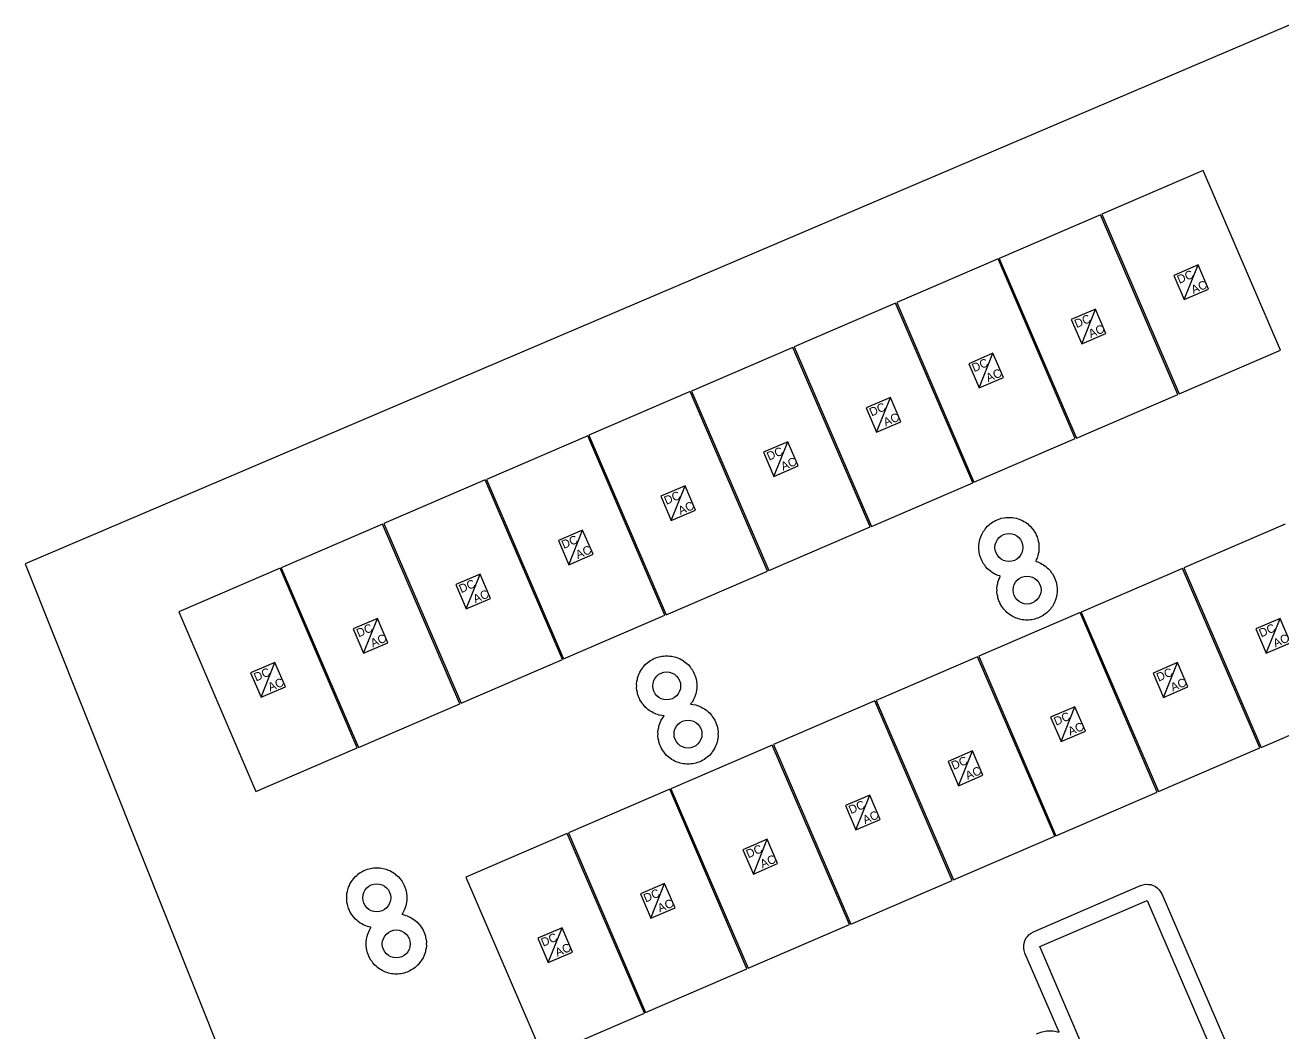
# Model space of a CAD drawing. Header units: feet. Extents: x -179 to 31, y -22 to 191.
# Drawn here: x -65.84 to -26.76, y 86.37 to 117.66 of the extents above; entities that cross this region are included whole.
import ezdxf

# ---------------------------------------------------------------- set-up
doc = ezdxf.new("R2010")
doc.units = ezdxf.units.FT
for name, color, linetype in [('Buildings', 7, 'CONTINUOUS'), ('Modules', 7, 'CONTINUOUS'), ('Obstructions', 7, 'CONTINUOUS'), ('Setbacks', 7, 'CONTINUOUS')]:
    doc.layers.add(name, color=color, linetype=linetype)

msp = doc.modelspace()

# ---------------------------------------------------------------- linework, layer by layer
at = {"layer": 'Buildings', "color": 252}
for p, q in [((-26.566, 117.663), (-65.843, 100.936)), ((-65.843, 100.936), (-46.04, 51.328))]:
    msp.add_line(p, q, dxfattribs=at)
at = {"layer": 'Modules', "color": 254}
for p, q in [((-29.237, 113.146), (-32.386, 111.79)), ((-26.836, 107.569), (-29.237, 113.146)), ((-32.426, 111.772), (-35.575, 110.417)), ((-30.026, 106.196), (-32.426, 111.772)), ((-32.386, 111.79), (-29.985, 106.214)), ((-35.613, 110.403), (-38.762, 109.047)), ((-33.212, 104.827), (-35.613, 110.403)), ((-35.575, 110.417), (-33.175, 104.84)), ((-29.396, 110.218), (-30.15, 109.894)), ((-29.826, 109.141), (-29.396, 110.218)), ((-29.072, 109.465), (-29.396, 110.218)), ((-30.15, 109.894), (-29.826, 109.141)), ((-29.826, 109.141), (-29.072, 109.465)), ((-38.8, 109.03), (-41.949, 107.674)), ((-36.399, 103.453), (-38.8, 109.03)), ((-38.762, 109.047), (-36.362, 103.471)), ((-32.586, 108.845), (-33.339, 108.521)), ((-33.015, 107.768), (-32.586, 108.845)), ((-32.262, 108.092), (-32.586, 108.845)), ((-33.339, 108.521), (-33.015, 107.768)), ((-33.015, 107.768), (-32.262, 108.092)), ((-41.986, 107.656), (-45.135, 106.301)), ((-39.586, 102.08), (-41.986, 107.656)), ((-41.949, 107.674), (-39.548, 102.098)), ((-35.773, 107.476), (-36.526, 107.151)), ((-36.202, 106.398), (-35.773, 107.476)), ((-35.448, 106.722), (-35.773, 107.476)), ((-29.985, 106.214), (-26.836, 107.569)), ((-36.526, 107.151), (-36.202, 106.398)), ((-36.202, 106.398), (-35.448, 106.722)), ((-45.135, 106.301), (-42.735, 100.724)), ((-45.176, 106.283), (-48.325, 104.927)), ((-42.775, 100.707), (-45.176, 106.283)), ((-38.959, 106.102), (-39.713, 105.778)), ((-39.388, 105.025), (-38.959, 106.102)), ((-38.635, 105.349), (-38.959, 106.102)), ((-33.175, 104.84), (-30.026, 106.196)), ((-39.713, 105.778), (-39.388, 105.025)), ((-39.388, 105.025), (-38.635, 105.349)), ((-48.363, 104.914), (-51.512, 103.558)), ((-45.962, 99.337), (-48.363, 104.914)), ((-48.325, 104.927), (-45.925, 99.351)), ((-36.362, 103.471), (-33.212, 104.827)), ((-42.146, 104.729), (-42.899, 104.405)), ((-42.899, 104.405), (-42.575, 103.652)), ((-42.575, 103.652), (-42.146, 104.729)), ((-41.822, 103.976), (-42.146, 104.729)), ((-42.575, 103.652), (-41.822, 103.976)), ((-51.549, 103.54), (-54.698, 102.185)), ((-49.149, 97.964), (-51.549, 103.54)), ((-51.512, 103.558), (-49.111, 97.982)), ((-45.336, 103.356), (-46.089, 103.032)), ((-45.765, 102.278), (-45.336, 103.356)), ((-45.011, 102.603), (-45.336, 103.356)), ((-39.548, 102.098), (-36.399, 103.453)), ((-46.089, 103.032), (-45.765, 102.278)), ((-45.765, 102.278), (-45.011, 102.603)), ((-54.736, 102.167), (-57.885, 100.811)), ((-52.335, 96.591), (-54.736, 102.167)), ((-54.698, 102.185), (-52.298, 96.608)), ((-42.735, 100.724), (-39.586, 102.08)), ((-26.692, 102.167), (-29.841, 100.811)), ((-48.522, 101.986), (-49.276, 101.662)), ((-49.276, 101.662), (-48.951, 100.909)), ((-48.951, 100.909), (-48.522, 101.986)), ((-48.198, 101.233), (-48.522, 101.986)), ((-48.951, 100.909), (-48.198, 101.233)), ((-57.923, 100.797), (-61.072, 99.442)), ((-55.522, 95.221), (-57.923, 100.797)), ((-57.885, 100.811), (-55.485, 95.235)), ((-51.709, 100.613), (-52.462, 100.289)), ((-52.138, 99.535), (-51.709, 100.613)), ((-51.385, 99.86), (-51.709, 100.613)), ((-45.925, 99.351), (-42.775, 100.707)), ((-29.879, 100.794), (-33.028, 99.438)), ((-27.478, 95.218), (-29.879, 100.794)), ((-29.841, 100.811), (-27.441, 95.235)), ((-52.462, 100.289), (-52.138, 99.535)), ((-52.138, 99.535), (-51.385, 99.86)), ((-61.072, 99.442), (-58.671, 93.866)), ((-49.111, 97.982), (-45.962, 99.337)), ((-33.065, 99.424), (-36.215, 98.069)), ((-30.665, 93.848), (-33.065, 99.424)), ((-33.028, 99.438), (-30.627, 93.862)), ((-54.896, 99.24), (-55.649, 98.916)), ((-55.649, 98.916), (-55.325, 98.162)), ((-55.325, 98.162), (-54.896, 99.24)), ((-54.571, 98.487), (-54.896, 99.24)), ((-26.852, 99.24), (-27.605, 98.916)), ((-27.605, 98.916), (-27.281, 98.162)), ((-27.281, 98.162), (-26.852, 99.24)), ((-26.527, 98.487), (-26.852, 99.24)), ((-55.325, 98.162), (-54.571, 98.487)), ((-27.281, 98.162), (-26.527, 98.487)), ((-58.082, 97.87), (-58.836, 97.546)), ((-58.511, 96.793), (-58.082, 97.87)), ((-57.758, 97.117), (-58.082, 97.87)), ((-52.298, 96.608), (-49.149, 97.964)), ((-36.252, 98.051), (-39.401, 96.695)), ((-33.852, 92.475), (-36.252, 98.051)), ((-36.215, 98.069), (-33.814, 92.492)), ((-30.038, 97.867), (-30.792, 97.542)), ((-30.468, 96.789), (-30.038, 97.867)), ((-29.714, 97.113), (-30.038, 97.867)), ((-58.836, 97.546), (-58.511, 96.793)), ((-30.792, 97.542), (-30.468, 96.789)), ((-58.511, 96.793), (-57.758, 97.117)), ((-30.468, 96.789), (-29.714, 97.113)), ((-55.485, 95.235), (-52.335, 96.591)), ((-39.442, 96.678), (-42.591, 95.322)), ((-37.041, 91.101), (-39.442, 96.678)), ((-39.401, 96.695), (-37.001, 91.119)), ((-27.441, 95.235), (-24.292, 96.591)), ((-33.225, 96.497), (-33.979, 96.173)), ((-33.979, 96.173), (-33.654, 95.419)), ((-33.654, 95.419), (-33.225, 96.497)), ((-32.901, 95.744), (-33.225, 96.497)), ((-33.654, 95.419), (-32.901, 95.744)), ((-58.671, 93.866), (-55.522, 95.221)), ((-42.628, 95.308), (-45.777, 93.953)), ((-40.228, 89.732), (-42.628, 95.308)), ((-42.591, 95.322), (-40.19, 89.746)), ((-36.412, 95.124), (-37.165, 94.8)), ((-36.841, 94.046), (-36.412, 95.124)), ((-36.088, 94.371), (-36.412, 95.124)), ((-30.627, 93.862), (-27.478, 95.218)), ((-37.165, 94.8), (-36.841, 94.046)), ((-36.841, 94.046), (-36.088, 94.371)), ((-45.815, 93.935), (-48.964, 92.579)), ((-43.415, 88.359), (-45.815, 93.935)), ((-45.777, 93.953), (-43.377, 88.376)), ((-33.814, 92.492), (-30.665, 93.848)), ((-39.601, 93.751), (-40.355, 93.426)), ((-40.355, 93.426), (-40.03, 92.673)), ((-40.03, 92.673), (-39.601, 93.751)), ((-39.277, 92.997), (-39.601, 93.751)), ((-40.03, 92.673), (-39.277, 92.997)), ((-49.002, 92.562), (-52.151, 91.206)), ((-46.601, 86.985), (-49.002, 92.562)), ((-48.964, 92.579), (-46.564, 87.003)), ((-42.788, 92.381), (-43.541, 92.057)), ((-43.217, 91.303), (-42.788, 92.381)), ((-42.464, 91.628), (-42.788, 92.381)), ((-37.001, 91.119), (-33.852, 92.475)), ((-43.541, 92.057), (-43.217, 91.303)), ((-43.217, 91.303), (-42.464, 91.628)), ((-52.151, 91.206), (-49.75, 85.63)), ((-40.19, 89.746), (-37.041, 91.101)), ((-45.975, 91.008), (-46.728, 90.684)), ((-46.728, 90.684), (-46.404, 89.93)), ((-46.404, 89.93), (-45.975, 91.008)), ((-45.65, 90.254), (-45.975, 91.008)), ((-46.404, 89.93), (-45.65, 90.254)), ((-49.161, 89.635), (-49.915, 89.31)), ((-49.591, 88.557), (-49.161, 89.635)), ((-48.837, 88.881), (-49.161, 89.635)), ((-43.377, 88.376), (-40.228, 89.732)), ((-49.915, 89.31), (-49.591, 88.557)), ((-49.591, 88.557), (-48.837, 88.881)), ((-46.564, 87.003), (-43.415, 88.359)), ((-49.75, 85.63), (-46.601, 86.985))]:
    msp.add_line(p, q, dxfattribs=at)
at = {"layer": 'Obstructions', "color": 252}
for p, q in [((-34.315, 89.048), (-30.983, 90.484)), ((-30.983, 90.484), (-28.096, 83.782)), ((-31.429, 82.346), (-34.315, 89.048))]:
    msp.add_line(p, q, dxfattribs=at)
for centre in [(-35.275, 101.444), (-34.712, 100.122), (-45.909, 97.145), (-45.247, 95.648), (-54.918, 90.564), (-54.311, 89.132)]:
    msp.add_circle(centre, 0.434, dxfattribs=at)
at = {"layer": 'Setbacks', "color": 2}
for p, q in [((-36.029, 101.992), (-36.001, 102.035)), ((-36.001, 102.035), (-36, 102.036)), ((-36, 102.036), (-35.94, 102.103)), ((-35.94, 102.103), (-35.939, 102.104)), ((-35.939, 102.104), (-35.899, 102.136)), ((-35.899, 102.136), (-35.862, 102.173)), ((-35.862, 102.174), (-35.788, 102.227)), ((-35.862, 102.173), (-35.862, 102.174)), ((-35.788, 102.227), (-35.741, 102.251)), ((-35.788, 102.227), (-35.788, 102.227)), ((-35.741, 102.251), (-35.697, 102.279)), ((-35.697, 102.28), (-35.614, 102.317)), ((-35.697, 102.279), (-35.697, 102.28)), ((-35.614, 102.317), (-35.563, 102.33)), ((-35.614, 102.317), (-35.614, 102.317)), ((-35.563, 102.33), (-35.515, 102.349)), ((-35.515, 102.349), (-35.514, 102.349)), ((-35.514, 102.349), (-35.425, 102.368)), ((-35.425, 102.368), (-35.373, 102.371)), ((-35.425, 102.368), (-35.425, 102.368)), ((-35.373, 102.371), (-35.321, 102.379)), ((-35.321, 102.379), (-35.321, 102.379)), ((-35.321, 102.379), (-35.23, 102.379)), ((-35.23, 102.379), (-35.229, 102.379)), ((-35.229, 102.379), (-35.178, 102.371)), ((-35.178, 102.371), (-35.126, 102.368)), ((-35.126, 102.368), (-35.125, 102.368)), ((-35.125, 102.368), (-35.036, 102.349)), ((-35.036, 102.349), (-35.036, 102.349)), ((-35.036, 102.349), (-34.987, 102.33)), ((-34.987, 102.33), (-34.937, 102.317)), ((-34.937, 102.317), (-34.936, 102.317)), ((-34.936, 102.317), (-34.854, 102.28)), ((-34.854, 102.28), (-34.853, 102.279)), ((-34.853, 102.279), (-34.809, 102.251)), ((-34.809, 102.251), (-34.763, 102.227)), ((-34.763, 102.227), (-34.762, 102.227)), ((-34.762, 102.227), (-34.689, 102.174)), ((-34.689, 102.174), (-34.689, 102.173)), ((-34.689, 102.173), (-34.652, 102.136)), ((-34.652, 102.136), (-34.611, 102.104)), ((-34.611, 102.104), (-34.611, 102.103)), ((-34.611, 102.103), (-34.55, 102.036)), ((-34.55, 102.036), (-34.55, 102.035)), ((-34.55, 102.035), (-34.521, 101.992)), ((-36.2, 101.587), (-36.187, 101.638)), ((-36.187, 101.638), (-36.179, 101.689)), ((-36.179, 101.689), (-36.178, 101.69)), ((-36.178, 101.69), (-36.15, 101.776)), ((-36.15, 101.776), (-36.127, 101.823)), ((-36.15, 101.776), (-36.15, 101.776)), ((-36.127, 101.823), (-36.108, 101.872)), ((-36.108, 101.872), (-36.062, 101.951)), ((-36.108, 101.872), (-36.108, 101.872)), ((-36.062, 101.951), (-36.029, 101.992)), ((-36.062, 101.951), (-36.062, 101.951)), ((-34.521, 101.992), (-34.489, 101.951)), ((-34.489, 101.951), (-34.488, 101.951)), ((-34.488, 101.951), (-34.443, 101.872)), ((-34.443, 101.872), (-34.443, 101.872)), ((-34.443, 101.872), (-34.424, 101.823)), ((-34.424, 101.823), (-34.4, 101.776)), ((-34.4, 101.776), (-34.4, 101.776)), ((-34.4, 101.776), (-34.372, 101.69)), ((-34.372, 101.69), (-34.372, 101.689)), ((-34.372, 101.689), (-34.364, 101.638)), ((-34.364, 101.638), (-34.35, 101.587)), ((-36.21, 101.497), (-36.2, 101.587)), ((-36.21, 101.496), (-36.21, 101.497)), ((-36.207, 101.444), (-36.21, 101.496)), ((-36.21, 101.392), (-36.207, 101.444)), ((-36.21, 101.391), (-36.21, 101.392)), ((-36.2, 101.301), (-36.21, 101.391)), ((-36.2, 101.587), (-36.2, 101.587)), ((-36.187, 101.25), (-36.2, 101.301)), ((-36.2, 101.301), (-36.2, 101.301)), ((-36.179, 101.199), (-36.187, 101.25)), ((-34.364, 101.25), (-34.372, 101.199)), ((-34.35, 101.301), (-34.364, 101.25)), ((-34.35, 101.587), (-34.35, 101.587)), ((-34.35, 101.587), (-34.341, 101.497)), ((-34.341, 101.391), (-34.35, 101.301)), ((-34.35, 101.301), (-34.35, 101.301)), ((-34.341, 101.496), (-34.343, 101.444)), ((-34.343, 101.444), (-34.341, 101.392)), ((-34.341, 101.497), (-34.341, 101.496)), ((-34.341, 101.392), (-34.341, 101.391)), ((-36.178, 101.198), (-36.179, 101.199)), ((-36.15, 101.112), (-36.178, 101.198)), ((-36.15, 101.111), (-36.15, 101.112)), ((-36.127, 101.065), (-36.15, 101.111)), ((-36.108, 101.016), (-36.127, 101.065)), ((-36.062, 100.937), (-36.108, 101.016)), ((-36.108, 101.016), (-36.108, 101.016)), ((-36.029, 100.896), (-36.062, 100.937)), ((-36.062, 100.937), (-36.062, 100.937)), ((-36.001, 100.852), (-36.029, 100.896)), ((-36, 100.852), (-36.001, 100.852)), ((-35.94, 100.785), (-36, 100.852)), ((-34.424, 101.065), (-34.443, 101.016)), ((-34.443, 101.016), (-34.443, 101.016)), ((-34.443, 101.016), (-34.443, 101.015)), ((-34.443, 101.015), (-34.424, 101.008)), ((-34.4, 101.111), (-34.424, 101.065)), ((-34.424, 101.008), (-34.374, 100.995)), ((-34.372, 101.198), (-34.4, 101.112)), ((-34.4, 101.112), (-34.4, 101.111)), ((-34.374, 100.995), (-34.373, 100.994)), ((-34.373, 100.994), (-34.29, 100.957)), ((-34.372, 101.199), (-34.372, 101.198)), ((-34.29, 100.957), (-34.29, 100.957)), ((-34.29, 100.957), (-34.246, 100.929)), ((-34.246, 100.929), (-34.2, 100.905)), ((-34.2, 100.905), (-34.199, 100.905)), ((-34.199, 100.905), (-34.126, 100.852)), ((-34.126, 100.852), (-34.125, 100.851)), ((-34.125, 100.851), (-34.088, 100.814)), ((-35.939, 100.784), (-35.94, 100.785)), ((-35.899, 100.751), (-35.939, 100.784)), ((-35.862, 100.714), (-35.899, 100.751)), ((-35.788, 100.661), (-35.862, 100.714)), ((-35.862, 100.714), (-35.862, 100.714)), ((-35.741, 100.637), (-35.788, 100.661)), ((-35.788, 100.661), (-35.788, 100.661)), ((-35.697, 100.608), (-35.741, 100.637)), ((-35.614, 100.571), (-35.697, 100.608)), ((-35.697, 100.608), (-35.697, 100.608)), ((-35.615, 100.368), (-35.587, 100.454)), ((-35.563, 100.558), (-35.614, 100.571)), ((-35.614, 100.571), (-35.614, 100.571)), ((-35.587, 100.454), (-35.563, 100.501)), ((-35.587, 100.454), (-35.587, 100.454)), ((-35.544, 100.55), (-35.563, 100.558)), ((-35.563, 100.501), (-35.545, 100.55)), ((-35.545, 100.55), (-35.544, 100.55)), ((-35.544, 100.55), (-35.544, 100.55)), ((-34.088, 100.814), (-34.048, 100.782)), ((-34.048, 100.782), (-34.048, 100.781)), ((-34.048, 100.781), (-33.987, 100.714)), ((-33.987, 100.714), (-33.987, 100.713)), ((-33.987, 100.713), (-33.958, 100.67)), ((-33.958, 100.67), (-33.925, 100.629)), ((-33.925, 100.629), (-33.925, 100.629)), ((-33.925, 100.629), (-33.88, 100.55)), ((-33.88, 100.55), (-33.879, 100.55)), ((-33.879, 100.55), (-33.861, 100.501)), ((-33.861, 100.501), (-33.837, 100.454)), ((-33.837, 100.454), (-33.837, 100.454)), ((-33.837, 100.454), (-33.809, 100.368)), ((-35.647, 100.174), (-35.637, 100.265)), ((-35.644, 100.122), (-35.647, 100.174)), ((-35.647, 100.174), (-35.647, 100.174)), ((-35.647, 100.07), (-35.644, 100.122)), ((-35.647, 100.069), (-35.647, 100.07)), ((-35.637, 99.979), (-35.647, 100.069)), ((-35.637, 100.265), (-35.624, 100.316)), ((-35.637, 100.265), (-35.637, 100.265)), ((-35.624, 100.316), (-35.615, 100.367)), ((-35.615, 100.367), (-35.615, 100.368)), ((-33.809, 100.368), (-33.809, 100.367)), ((-33.809, 100.367), (-33.801, 100.316)), ((-33.801, 100.316), (-33.787, 100.265)), ((-33.787, 100.265), (-33.787, 100.265)), ((-33.787, 100.265), (-33.777, 100.174)), ((-33.777, 100.069), (-33.787, 99.979)), ((-33.777, 100.174), (-33.78, 100.122)), ((-33.78, 100.122), (-33.777, 100.07)), ((-33.777, 100.174), (-33.777, 100.174)), ((-33.777, 100.07), (-33.777, 100.069)), ((-35.637, 99.978), (-35.637, 99.979)), ((-35.624, 99.928), (-35.637, 99.978)), ((-35.615, 99.877), (-35.624, 99.928)), ((-35.615, 99.876), (-35.615, 99.877)), ((-35.587, 99.79), (-35.615, 99.876)), ((-35.587, 99.789), (-35.587, 99.79)), ((-35.563, 99.743), (-35.587, 99.789)), ((-35.545, 99.694), (-35.563, 99.743)), ((-35.544, 99.694), (-35.545, 99.694)), ((-35.499, 99.615), (-35.544, 99.694)), ((-33.88, 99.694), (-33.925, 99.615)), ((-33.879, 99.694), (-33.88, 99.694)), ((-33.861, 99.743), (-33.879, 99.694)), ((-33.837, 99.789), (-33.861, 99.743)), ((-33.809, 99.876), (-33.837, 99.79)), ((-33.837, 99.79), (-33.837, 99.789)), ((-33.801, 99.928), (-33.809, 99.877)), ((-33.809, 99.877), (-33.809, 99.876)), ((-33.787, 99.978), (-33.801, 99.928)), ((-33.787, 99.979), (-33.787, 99.978)), ((-35.466, 99.574), (-35.499, 99.615)), ((-35.499, 99.615), (-35.499, 99.615)), ((-35.438, 99.53), (-35.466, 99.574)), ((-35.437, 99.53), (-35.438, 99.53)), ((-35.376, 99.462), (-35.437, 99.53)), ((-35.336, 99.429), (-35.376, 99.462)), ((-35.376, 99.462), (-35.376, 99.462)), ((-35.299, 99.392), (-35.336, 99.429)), ((-35.298, 99.392), (-35.299, 99.392)), ((-35.225, 99.339), (-35.298, 99.392)), ((-35.224, 99.338), (-35.225, 99.339)), ((-35.178, 99.315), (-35.224, 99.338)), ((-35.134, 99.286), (-35.178, 99.315)), ((-35.051, 99.249), (-35.134, 99.286)), ((-35.134, 99.286), (-35.134, 99.286)), ((-34.29, 99.286), (-34.373, 99.249)), ((-34.246, 99.315), (-34.29, 99.286)), ((-34.29, 99.286), (-34.29, 99.286)), ((-34.2, 99.338), (-34.246, 99.315)), ((-34.199, 99.339), (-34.2, 99.338)), ((-34.126, 99.392), (-34.199, 99.339)), ((-34.125, 99.392), (-34.126, 99.392)), ((-34.088, 99.429), (-34.125, 99.392)), ((-34.048, 99.462), (-34.088, 99.429)), ((-33.987, 99.53), (-34.048, 99.462)), ((-34.048, 99.462), (-34.048, 99.462)), ((-33.958, 99.574), (-33.987, 99.53)), ((-33.987, 99.53), (-33.987, 99.53)), ((-33.925, 99.615), (-33.958, 99.574)), ((-33.925, 99.615), (-33.925, 99.615)), ((-35.05, 99.249), (-35.051, 99.249)), ((-35, 99.236), (-35.05, 99.249)), ((-34.951, 99.217), (-35, 99.236)), ((-34.862, 99.198), (-34.951, 99.217)), ((-34.951, 99.217), (-34.951, 99.217)), ((-34.809, 99.195), (-34.862, 99.198)), ((-34.862, 99.198), (-34.862, 99.198)), ((-34.758, 99.187), (-34.809, 99.195)), ((-34.757, 99.187), (-34.758, 99.187)), ((-34.667, 99.187), (-34.757, 99.187)), ((-34.666, 99.187), (-34.667, 99.187)), ((-34.615, 99.195), (-34.666, 99.187)), ((-34.563, 99.198), (-34.615, 99.195)), ((-34.562, 99.198), (-34.563, 99.198)), ((-34.473, 99.217), (-34.562, 99.198)), ((-34.424, 99.236), (-34.473, 99.217)), ((-34.473, 99.217), (-34.473, 99.217)), ((-34.374, 99.249), (-34.424, 99.236)), ((-34.373, 99.249), (-34.374, 99.249)), ((-46.663, 97.693), (-46.635, 97.737)), ((-46.635, 97.737), (-46.634, 97.737)), ((-46.634, 97.737), (-46.574, 97.805)), ((-46.574, 97.805), (-46.573, 97.805)), ((-46.573, 97.805), (-46.533, 97.838)), ((-46.533, 97.838), (-46.496, 97.875)), ((-46.496, 97.875), (-46.495, 97.875)), ((-46.495, 97.875), (-46.422, 97.928)), ((-46.422, 97.929), (-46.375, 97.952)), ((-46.422, 97.928), (-46.422, 97.929)), ((-46.375, 97.952), (-46.331, 97.981)), ((-46.331, 97.981), (-46.248, 98.018)), ((-46.331, 97.981), (-46.331, 97.981)), ((-46.248, 98.018), (-46.197, 98.032)), ((-46.248, 98.018), (-46.248, 98.018)), ((-46.197, 98.032), (-46.148, 98.05)), ((-46.148, 98.05), (-46.059, 98.069)), ((-46.148, 98.05), (-46.148, 98.05)), ((-46.059, 98.069), (-46.007, 98.072)), ((-46.059, 98.069), (-46.059, 98.069)), ((-46.007, 98.072), (-45.955, 98.08)), ((-45.955, 98.08), (-45.955, 98.08)), ((-45.955, 98.08), (-45.864, 98.08)), ((-45.864, 98.08), (-45.863, 98.08)), ((-45.863, 98.08), (-45.812, 98.072)), ((-45.812, 98.072), (-45.76, 98.069)), ((-45.76, 98.069), (-45.759, 98.069)), ((-45.759, 98.069), (-45.67, 98.05)), ((-45.67, 98.05), (-45.67, 98.05)), ((-45.67, 98.05), (-45.621, 98.032)), ((-45.621, 98.032), (-45.571, 98.018)), ((-45.571, 98.018), (-45.57, 98.018)), ((-45.57, 98.018), (-45.487, 97.981)), ((-45.487, 97.981), (-45.487, 97.981)), ((-45.487, 97.981), (-45.443, 97.952)), ((-45.443, 97.952), (-45.397, 97.929)), ((-45.397, 97.929), (-45.396, 97.928)), ((-45.396, 97.928), (-45.323, 97.875)), ((-45.323, 97.875), (-45.323, 97.875)), ((-45.323, 97.875), (-45.286, 97.838)), ((-45.286, 97.838), (-45.245, 97.805)), ((-45.245, 97.805), (-45.245, 97.805)), ((-45.245, 97.805), (-45.184, 97.737)), ((-45.184, 97.737), (-45.184, 97.737)), ((-45.184, 97.737), (-45.155, 97.693)), ((-46.834, 97.289), (-46.821, 97.339)), ((-46.821, 97.339), (-46.813, 97.391)), ((-46.813, 97.391), (-46.812, 97.391)), ((-46.812, 97.391), (-46.784, 97.477)), ((-46.784, 97.478), (-46.76, 97.524)), ((-46.784, 97.477), (-46.784, 97.478)), ((-46.76, 97.524), (-46.742, 97.573)), ((-46.742, 97.573), (-46.696, 97.652)), ((-46.742, 97.573), (-46.742, 97.573)), ((-46.696, 97.652), (-46.663, 97.693)), ((-46.696, 97.652), (-46.696, 97.652)), ((-45.155, 97.693), (-45.122, 97.652)), ((-45.122, 97.652), (-45.122, 97.652)), ((-45.122, 97.652), (-45.077, 97.573)), ((-45.077, 97.573), (-45.077, 97.573)), ((-45.077, 97.573), (-45.058, 97.524)), ((-45.058, 97.524), (-45.034, 97.478)), ((-45.034, 97.478), (-45.034, 97.477)), ((-45.034, 97.477), (-45.006, 97.391)), ((-45.006, 97.391), (-45.006, 97.391)), ((-45.006, 97.391), (-44.998, 97.339)), ((-44.998, 97.339), (-44.984, 97.289)), ((-46.844, 97.198), (-46.834, 97.288)), ((-46.844, 97.197), (-46.844, 97.198)), ((-46.841, 97.145), (-46.844, 97.197)), ((-46.844, 97.093), (-46.841, 97.145)), ((-46.834, 97.002), (-46.844, 97.093)), ((-46.844, 97.093), (-46.844, 97.093)), ((-46.834, 97.288), (-46.834, 97.289)), ((-46.821, 96.951), (-46.834, 97.002)), ((-46.834, 97.002), (-46.834, 97.002)), ((-46.813, 96.9), (-46.821, 96.951)), ((-44.998, 96.951), (-45.006, 96.9)), ((-44.984, 97.002), (-44.998, 96.951)), ((-44.984, 97.289), (-44.984, 97.288)), ((-44.984, 97.288), (-44.975, 97.198)), ((-44.975, 97.093), (-44.984, 97.002)), ((-44.984, 97.002), (-44.984, 97.002)), ((-44.975, 97.197), (-44.977, 97.145)), ((-44.977, 97.145), (-44.975, 97.093)), ((-44.975, 97.198), (-44.975, 97.197)), ((-44.975, 97.093), (-44.975, 97.093)), ((-46.812, 96.899), (-46.813, 96.9)), ((-46.784, 96.813), (-46.812, 96.899)), ((-46.76, 96.766), (-46.784, 96.813)), ((-46.784, 96.813), (-46.784, 96.813)), ((-46.742, 96.718), (-46.76, 96.766)), ((-46.742, 96.717), (-46.742, 96.718)), ((-46.696, 96.638), (-46.742, 96.717)), ((-46.663, 96.598), (-46.696, 96.638)), ((-46.696, 96.638), (-46.696, 96.638)), ((-46.635, 96.554), (-46.663, 96.598)), ((-46.634, 96.553), (-46.635, 96.554)), ((-46.574, 96.486), (-46.634, 96.553)), ((-45.155, 96.598), (-45.168, 96.578)), ((-45.168, 96.578), (-45.149, 96.575)), ((-45.122, 96.638), (-45.155, 96.598)), ((-45.149, 96.575), (-45.097, 96.572)), ((-45.077, 96.717), (-45.122, 96.638)), ((-45.122, 96.638), (-45.122, 96.638)), ((-45.097, 96.572), (-45.097, 96.572)), ((-45.097, 96.572), (-45.008, 96.553)), ((-45.058, 96.766), (-45.077, 96.718)), ((-45.077, 96.718), (-45.077, 96.717)), ((-45.034, 96.813), (-45.058, 96.766)), ((-45.006, 96.899), (-45.034, 96.813)), ((-45.034, 96.813), (-45.034, 96.813)), ((-45.008, 96.553), (-45.007, 96.553)), ((-45.007, 96.553), (-44.959, 96.534)), ((-45.006, 96.9), (-45.006, 96.899)), ((-44.959, 96.534), (-44.908, 96.521)), ((-46.573, 96.486), (-46.574, 96.486)), ((-46.533, 96.453), (-46.573, 96.486)), ((-46.496, 96.416), (-46.533, 96.453)), ((-46.495, 96.416), (-46.496, 96.416)), ((-46.422, 96.362), (-46.495, 96.416)), ((-46.375, 96.338), (-46.422, 96.362)), ((-46.422, 96.362), (-46.422, 96.362)), ((-46.331, 96.31), (-46.375, 96.338)), ((-46.248, 96.273), (-46.331, 96.31)), ((-46.331, 96.31), (-46.331, 96.31)), ((-46.248, 96.272), (-46.248, 96.273)), ((-46.197, 96.259), (-46.248, 96.272)), ((-46.148, 96.24), (-46.197, 96.259)), ((-46.059, 96.221), (-46.148, 96.24)), ((-46.148, 96.24), (-46.148, 96.24)), ((-46.079, 96.076), (-46.034, 96.155)), ((-46.007, 96.218), (-46.059, 96.221)), ((-46.059, 96.221), (-46.059, 96.221)), ((-46.034, 96.155), (-46.033, 96.155)), ((-46.033, 96.155), (-46.001, 96.196)), ((-45.988, 96.215), (-46.007, 96.218)), ((-46.001, 96.196), (-45.988, 96.215)), ((-44.908, 96.521), (-44.908, 96.52)), ((-44.908, 96.52), (-44.825, 96.484)), ((-44.825, 96.484), (-44.825, 96.483)), ((-44.825, 96.483), (-44.781, 96.455)), ((-44.781, 96.455), (-44.734, 96.431)), ((-44.734, 96.431), (-44.734, 96.431)), ((-44.734, 96.431), (-44.66, 96.378)), ((-44.66, 96.378), (-44.66, 96.377)), ((-44.66, 96.377), (-44.623, 96.34)), ((-44.623, 96.34), (-44.583, 96.308)), ((-44.583, 96.308), (-44.582, 96.307)), ((-44.582, 96.307), (-44.522, 96.24)), ((-44.522, 96.24), (-44.521, 96.239)), ((-44.521, 96.239), (-44.493, 96.196)), ((-44.493, 96.196), (-44.46, 96.155)), ((-44.46, 96.155), (-44.46, 96.155)), ((-44.46, 96.155), (-44.414, 96.076)), ((-46.181, 95.7), (-46.172, 95.791)), ((-46.172, 95.791), (-46.158, 95.842)), ((-46.172, 95.791), (-46.172, 95.791)), ((-46.158, 95.842), (-46.15, 95.893)), ((-46.15, 95.894), (-46.122, 95.98)), ((-46.15, 95.893), (-46.15, 95.894)), ((-46.122, 95.98), (-46.098, 96.027)), ((-46.122, 95.98), (-46.122, 95.98)), ((-46.098, 96.027), (-46.079, 96.076)), ((-46.079, 96.076), (-46.079, 96.076)), ((-44.414, 96.076), (-44.414, 96.076)), ((-44.414, 96.076), (-44.395, 96.027)), ((-44.395, 96.027), (-44.372, 95.98)), ((-44.372, 95.98), (-44.372, 95.98)), ((-44.372, 95.98), (-44.344, 95.894)), ((-44.344, 95.894), (-44.343, 95.893)), ((-44.343, 95.893), (-44.335, 95.842)), ((-44.335, 95.842), (-44.322, 95.791)), ((-44.322, 95.791), (-44.322, 95.791)), ((-44.322, 95.791), (-44.312, 95.7)), ((-46.179, 95.648), (-46.181, 95.7)), ((-46.181, 95.7), (-46.181, 95.7)), ((-46.181, 95.596), (-46.179, 95.648)), ((-46.181, 95.595), (-46.181, 95.596)), ((-46.172, 95.505), (-46.181, 95.595)), ((-46.172, 95.504), (-46.172, 95.505)), ((-46.158, 95.454), (-46.172, 95.504)), ((-46.15, 95.403), (-46.158, 95.454)), ((-46.15, 95.402), (-46.15, 95.403)), ((-46.122, 95.316), (-46.15, 95.402)), ((-44.344, 95.402), (-44.372, 95.316)), ((-44.343, 95.403), (-44.344, 95.402)), ((-44.335, 95.454), (-44.343, 95.403)), ((-44.322, 95.504), (-44.335, 95.454)), ((-44.312, 95.595), (-44.322, 95.505)), ((-44.322, 95.505), (-44.322, 95.504)), ((-44.312, 95.7), (-44.315, 95.648)), ((-44.315, 95.648), (-44.312, 95.596)), ((-44.312, 95.7), (-44.312, 95.7)), ((-44.312, 95.596), (-44.312, 95.595)), ((-46.122, 95.315), (-46.122, 95.316)), ((-46.098, 95.269), (-46.122, 95.315)), ((-46.079, 95.22), (-46.098, 95.269)), ((-46.034, 95.141), (-46.079, 95.22)), ((-46.079, 95.22), (-46.079, 95.22)), ((-46.033, 95.141), (-46.034, 95.141)), ((-46.001, 95.1), (-46.033, 95.141)), ((-45.972, 95.056), (-46.001, 95.1)), ((-45.911, 94.988), (-45.972, 95.056)), ((-45.972, 95.056), (-45.972, 95.056)), ((-45.87, 94.955), (-45.911, 94.988)), ((-45.911, 94.988), (-45.911, 94.988)), ((-44.583, 94.988), (-44.623, 94.955)), ((-44.582, 94.988), (-44.583, 94.988)), ((-44.522, 95.056), (-44.582, 94.988)), ((-44.521, 95.056), (-44.522, 95.056)), ((-44.493, 95.1), (-44.521, 95.056)), ((-44.46, 95.141), (-44.493, 95.1)), ((-44.414, 95.22), (-44.46, 95.141)), ((-44.46, 95.141), (-44.46, 95.141)), ((-44.395, 95.269), (-44.414, 95.22)), ((-44.414, 95.22), (-44.414, 95.22)), ((-44.372, 95.315), (-44.395, 95.269)), ((-44.372, 95.316), (-44.372, 95.315)), ((-45.833, 94.918), (-45.87, 94.955)), ((-45.76, 94.865), (-45.833, 94.918)), ((-45.833, 94.918), (-45.833, 94.918)), ((-45.759, 94.864), (-45.76, 94.865)), ((-45.713, 94.841), (-45.759, 94.864)), ((-45.669, 94.812), (-45.713, 94.841)), ((-45.668, 94.812), (-45.669, 94.812)), ((-45.586, 94.775), (-45.668, 94.812)), ((-45.585, 94.775), (-45.586, 94.775)), ((-45.535, 94.762), (-45.585, 94.775)), ((-45.486, 94.743), (-45.535, 94.762)), ((-45.397, 94.724), (-45.486, 94.743)), ((-45.486, 94.743), (-45.486, 94.743)), ((-45.396, 94.724), (-45.397, 94.724)), ((-45.344, 94.721), (-45.396, 94.724)), ((-45.293, 94.713), (-45.344, 94.721)), ((-45.292, 94.713), (-45.293, 94.713)), ((-45.201, 94.713), (-45.292, 94.713)), ((-45.149, 94.721), (-45.201, 94.713)), ((-45.201, 94.713), (-45.201, 94.713)), ((-45.097, 94.724), (-45.149, 94.721)), ((-45.008, 94.743), (-45.097, 94.724)), ((-45.097, 94.724), (-45.097, 94.724)), ((-45.007, 94.743), (-45.008, 94.743)), ((-44.959, 94.762), (-45.007, 94.743)), ((-44.908, 94.775), (-44.959, 94.762)), ((-44.825, 94.812), (-44.908, 94.775)), ((-44.908, 94.775), (-44.908, 94.775)), ((-44.781, 94.841), (-44.825, 94.812)), ((-44.825, 94.812), (-44.825, 94.812)), ((-44.734, 94.864), (-44.781, 94.841)), ((-44.66, 94.918), (-44.734, 94.865)), ((-44.734, 94.865), (-44.734, 94.864)), ((-44.623, 94.955), (-44.66, 94.918)), ((-44.66, 94.918), (-44.66, 94.918)), ((-55.256, 91.437), (-55.206, 91.45)), ((-55.206, 91.45), (-55.157, 91.469)), ((-55.157, 91.469), (-55.156, 91.469)), ((-55.156, 91.469), (-55.068, 91.488)), ((-55.068, 91.488), (-55.067, 91.488)), ((-55.067, 91.488), (-55.015, 91.491)), ((-55.015, 91.491), (-54.964, 91.499)), ((-54.964, 91.499), (-54.963, 91.499)), ((-54.963, 91.499), (-54.872, 91.499)), ((-54.872, 91.499), (-54.872, 91.499)), ((-54.872, 91.499), (-54.82, 91.491)), ((-54.82, 91.491), (-54.768, 91.488)), ((-54.768, 91.488), (-54.768, 91.488)), ((-54.768, 91.488), (-54.679, 91.469)), ((-54.679, 91.469), (-54.678, 91.469)), ((-54.678, 91.469), (-54.63, 91.45)), ((-54.63, 91.45), (-54.579, 91.437)), ((-55.75, 90.992), (-55.705, 91.071)), ((-55.705, 91.071), (-55.704, 91.071)), ((-55.704, 91.071), (-55.672, 91.112)), ((-55.672, 91.112), (-55.643, 91.155)), ((-55.643, 91.156), (-55.582, 91.223)), ((-55.643, 91.155), (-55.643, 91.156)), ((-55.582, 91.224), (-55.541, 91.256)), ((-55.582, 91.223), (-55.582, 91.224)), ((-55.541, 91.256), (-55.504, 91.293)), ((-55.504, 91.294), (-55.431, 91.347)), ((-55.504, 91.293), (-55.504, 91.294)), ((-55.431, 91.347), (-55.43, 91.347)), ((-55.43, 91.347), (-55.384, 91.371)), ((-55.384, 91.371), (-55.34, 91.399)), ((-55.34, 91.399), (-55.339, 91.4)), ((-55.339, 91.4), (-55.257, 91.437)), ((-55.257, 91.437), (-55.256, 91.437)), ((-54.579, 91.437), (-54.579, 91.437)), ((-54.579, 91.437), (-54.496, 91.4)), ((-54.496, 91.4), (-54.495, 91.399)), ((-54.495, 91.399), (-54.452, 91.371)), ((-54.452, 91.371), (-54.405, 91.347)), ((-54.405, 91.347), (-54.405, 91.347)), ((-54.405, 91.347), (-54.331, 91.294)), ((-54.331, 91.294), (-54.331, 91.293)), ((-54.331, 91.293), (-54.294, 91.256)), ((-54.294, 91.256), (-54.254, 91.224)), ((-54.254, 91.224), (-54.253, 91.223)), ((-54.253, 91.223), (-54.192, 91.156)), ((-54.192, 91.156), (-54.192, 91.155)), ((-54.192, 91.155), (-54.164, 91.112)), ((-54.164, 91.112), (-54.131, 91.071)), ((-54.131, 91.071), (-54.131, 91.071)), ((-54.131, 91.071), (-54.085, 90.992)), ((-55.852, 90.617), (-55.843, 90.707)), ((-55.843, 90.707), (-55.829, 90.758)), ((-55.843, 90.707), (-55.843, 90.707)), ((-55.829, 90.758), (-55.821, 90.809)), ((-55.821, 90.81), (-55.793, 90.896)), ((-55.821, 90.809), (-55.821, 90.81)), ((-55.793, 90.897), (-55.769, 90.943)), ((-55.793, 90.896), (-55.793, 90.897)), ((-55.769, 90.943), (-55.75, 90.992)), ((-55.75, 90.992), (-55.75, 90.992)), ((-54.085, 90.992), (-54.085, 90.992)), ((-54.085, 90.992), (-54.066, 90.943)), ((-54.066, 90.943), (-54.043, 90.897)), ((-54.043, 90.897), (-54.042, 90.896)), ((-54.042, 90.896), (-54.014, 90.81)), ((-54.014, 90.81), (-54.014, 90.809)), ((-54.014, 90.809), (-54.006, 90.758)), ((-54.006, 90.758), (-53.993, 90.707)), ((-53.993, 90.707), (-53.993, 90.707)), ((-53.993, 90.707), (-53.983, 90.617)), ((-34.514, 89.511), (-31.182, 90.946)), ((-31.182, 90.946), (-31.182, 90.946)), ((-31.182, 90.946), (-31.182, 90.946)), ((-31.182, 90.946), (-31.181, 90.946)), ((-31.181, 90.946), (-31.105, 90.966)), ((-31.105, 90.966), (-31.03, 90.985)), ((-31.03, 90.985), (-31.029, 90.985)), ((-31.029, 90.985), (-31.029, 90.985)), ((-31.029, 90.985), (-31.029, 90.985)), ((-31.029, 90.985), (-30.947, 90.979)), ((-30.947, 90.979), (-30.872, 90.975)), ((-30.872, 90.975), (-30.872, 90.975)), ((-30.872, 90.975), (-30.872, 90.975)), ((-30.872, 90.975), (-30.871, 90.974)), ((-30.871, 90.974), (-30.798, 90.945)), ((-30.798, 90.945), (-30.726, 90.917)), ((-30.726, 90.917), (-30.726, 90.916)), ((-30.726, 90.916), (-30.726, 90.916)), ((-30.726, 90.916), (-30.725, 90.916)), ((-30.725, 90.916), (-30.664, 90.865)), ((-30.664, 90.865), (-30.605, 90.816)), ((-30.605, 90.816), (-30.604, 90.816)), ((-30.604, 90.816), (-30.604, 90.816)), ((-30.604, 90.816), (-30.604, 90.815)), ((-30.604, 90.815), (-30.561, 90.747)), ((-30.561, 90.747), (-30.521, 90.683)), ((-30.521, 90.683), (-30.52, 90.683)), ((-30.52, 90.683), (-30.52, 90.683)), ((-30.52, 90.683), (-30.52, 90.683)), ((-30.52, 90.683), (-27.634, 83.981)), ((-55.852, 90.616), (-55.852, 90.617)), ((-55.85, 90.564), (-55.852, 90.616)), ((-55.852, 90.512), (-55.85, 90.564)), ((-55.852, 90.511), (-55.852, 90.512)), ((-55.843, 90.421), (-55.852, 90.511)), ((-55.829, 90.37), (-55.843, 90.421)), ((-55.843, 90.421), (-55.843, 90.421)), ((-55.821, 90.319), (-55.829, 90.37)), ((-55.821, 90.318), (-55.821, 90.319)), ((-55.793, 90.232), (-55.821, 90.318)), ((-54.014, 90.318), (-54.042, 90.232)), ((-54.006, 90.37), (-54.014, 90.319)), ((-54.014, 90.319), (-54.014, 90.318)), ((-53.993, 90.421), (-54.006, 90.37)), ((-53.983, 90.511), (-53.993, 90.421)), ((-53.993, 90.421), (-53.993, 90.421)), ((-53.983, 90.616), (-53.986, 90.564)), ((-53.986, 90.564), (-53.983, 90.512)), ((-53.983, 90.617), (-53.983, 90.616)), ((-53.983, 90.512), (-53.983, 90.511)), ((-55.793, 90.231), (-55.793, 90.232)), ((-55.769, 90.185), (-55.793, 90.231)), ((-55.75, 90.136), (-55.769, 90.185)), ((-55.705, 90.057), (-55.75, 90.136)), ((-55.75, 90.136), (-55.75, 90.136)), ((-55.704, 90.057), (-55.705, 90.057)), ((-55.672, 90.016), (-55.704, 90.057)), ((-55.643, 89.972), (-55.672, 90.016)), ((-55.582, 89.905), (-55.643, 89.972)), ((-55.643, 89.972), (-55.643, 89.972)), ((-55.582, 89.904), (-55.582, 89.905)), ((-55.541, 89.871), (-55.582, 89.904)), ((-54.131, 90.057), (-54.136, 90.051)), ((-54.136, 90.051), (-54.072, 90.037)), ((-54.085, 90.136), (-54.131, 90.057)), ((-54.131, 90.057), (-54.131, 90.057)), ((-54.066, 90.185), (-54.085, 90.136)), ((-54.085, 90.136), (-54.085, 90.136)), ((-54.072, 90.037), (-54.071, 90.037)), ((-54.071, 90.037), (-54.023, 90.019)), ((-54.043, 90.231), (-54.066, 90.185)), ((-54.042, 90.232), (-54.043, 90.231)), ((-54.023, 90.019), (-53.972, 90.005)), ((-53.972, 90.005), (-53.972, 90.005)), ((-53.972, 90.005), (-53.889, 89.968)), ((-53.889, 89.968), (-53.888, 89.968)), ((-53.888, 89.968), (-53.845, 89.939)), ((-53.845, 89.939), (-53.798, 89.916)), ((-53.798, 89.916), (-53.798, 89.915)), ((-53.798, 89.915), (-53.724, 89.862)), ((-55.504, 89.835), (-55.541, 89.871)), ((-55.504, 89.834), (-55.504, 89.835)), ((-55.431, 89.781), (-55.504, 89.834)), ((-55.43, 89.781), (-55.431, 89.781)), ((-55.384, 89.757), (-55.43, 89.781)), ((-55.34, 89.729), (-55.384, 89.757)), ((-55.339, 89.728), (-55.34, 89.729)), ((-55.257, 89.691), (-55.339, 89.728)), ((-55.256, 89.691), (-55.257, 89.691)), ((-55.206, 89.678), (-55.256, 89.691)), ((-55.157, 89.659), (-55.206, 89.678)), ((-55.186, 89.465), (-55.162, 89.511)), ((-55.162, 89.511), (-55.143, 89.56)), ((-55.156, 89.659), (-55.157, 89.659)), ((-55.093, 89.645), (-55.156, 89.659)), ((-55.143, 89.56), (-55.098, 89.639)), ((-55.143, 89.56), (-55.143, 89.56)), ((-55.098, 89.639), (-55.097, 89.64)), ((-55.097, 89.64), (-55.093, 89.645)), ((-53.724, 89.862), (-53.724, 89.862)), ((-53.724, 89.862), (-53.687, 89.825)), ((-53.687, 89.825), (-53.647, 89.792)), ((-53.647, 89.792), (-53.646, 89.792)), ((-53.646, 89.792), (-53.585, 89.724)), ((-53.585, 89.724), (-53.585, 89.724)), ((-53.585, 89.724), (-53.557, 89.68)), ((-53.557, 89.68), (-53.524, 89.64)), ((-53.524, 89.64), (-53.524, 89.639)), ((-53.524, 89.639), (-53.478, 89.56)), ((-53.478, 89.56), (-53.478, 89.56)), ((-53.478, 89.56), (-53.459, 89.511)), ((-53.459, 89.511), (-53.436, 89.465)), ((-34.582, 89.468), (-34.515, 89.51)), ((-34.515, 89.51), (-34.514, 89.511)), ((-55.245, 89.185), (-55.236, 89.275)), ((-55.245, 89.184), (-55.245, 89.185)), ((-55.243, 89.132), (-55.245, 89.184)), ((-55.245, 89.08), (-55.243, 89.132)), ((-55.236, 89.276), (-55.222, 89.326)), ((-55.236, 89.275), (-55.236, 89.276)), ((-55.222, 89.326), (-55.214, 89.378)), ((-55.214, 89.378), (-55.186, 89.464)), ((-55.214, 89.378), (-55.214, 89.378)), ((-55.186, 89.464), (-55.186, 89.465)), ((-53.436, 89.465), (-53.435, 89.464)), ((-53.435, 89.464), (-53.407, 89.378)), ((-53.407, 89.378), (-53.407, 89.378)), ((-53.407, 89.378), (-53.399, 89.326)), ((-53.399, 89.326), (-53.386, 89.276)), ((-53.386, 89.276), (-53.386, 89.275)), ((-53.386, 89.275), (-53.376, 89.185)), ((-53.376, 89.184), (-53.379, 89.132)), ((-53.379, 89.132), (-53.376, 89.08)), ((-53.376, 89.185), (-53.376, 89.184)), ((-34.811, 89.083), (-34.806, 89.158)), ((-34.806, 89.159), (-34.777, 89.233)), ((-34.806, 89.158), (-34.806, 89.159)), ((-34.806, 89.159), (-34.806, 89.159)), ((-34.806, 89.159), (-34.806, 89.159)), ((-34.777, 89.233), (-34.748, 89.305)), ((-34.748, 89.306), (-34.699, 89.364)), ((-34.748, 89.305), (-34.748, 89.306)), ((-34.748, 89.305), (-34.748, 89.305)), ((-34.748, 89.305), (-34.748, 89.305)), ((-34.699, 89.364), (-34.648, 89.426)), ((-34.648, 89.426), (-34.647, 89.426)), ((-34.647, 89.427), (-34.582, 89.468)), ((-34.647, 89.426), (-34.647, 89.427)), ((-34.647, 89.426), (-34.647, 89.426)), ((-55.236, 88.989), (-55.245, 89.08)), ((-55.245, 89.08), (-55.245, 89.08)), ((-55.222, 88.939), (-55.236, 88.989)), ((-55.236, 88.989), (-55.236, 88.989)), ((-55.214, 88.887), (-55.222, 88.939)), ((-55.186, 88.8), (-55.214, 88.887)), ((-55.214, 88.887), (-55.214, 88.887)), ((-55.162, 88.753), (-55.186, 88.8)), ((-55.186, 88.8), (-55.186, 88.8)), ((-55.143, 88.705), (-55.162, 88.753)), ((-53.459, 88.753), (-53.478, 88.705)), ((-53.436, 88.8), (-53.459, 88.753)), ((-53.435, 88.8), (-53.436, 88.8)), ((-53.407, 88.887), (-53.435, 88.8)), ((-53.399, 88.939), (-53.407, 88.887)), ((-53.407, 88.887), (-53.407, 88.887)), ((-53.386, 88.989), (-53.399, 88.939)), ((-53.376, 89.08), (-53.386, 88.989)), ((-53.386, 88.989), (-53.386, 88.989)), ((-53.376, 89.08), (-53.376, 89.08)), ((-34.816, 89.002), (-34.811, 89.083)), ((-34.816, 89.001), (-34.816, 89.002)), ((-34.816, 89.002), (-34.816, 89.002)), ((-34.816, 89.002), (-34.816, 89.002)), ((-34.797, 88.927), (-34.816, 89.001)), ((-34.778, 88.85), (-34.797, 88.927)), ((-34.777, 88.849), (-34.778, 88.85)), ((-33.719, 86.391), (-34.777, 88.849)), ((-34.777, 88.849), (-34.777, 88.849)), ((-34.777, 88.849), (-34.777, 88.849)), ((-55.143, 88.704), (-55.143, 88.705)), ((-55.098, 88.626), (-55.143, 88.704)), ((-55.097, 88.625), (-55.098, 88.626)), ((-55.065, 88.585), (-55.097, 88.625)), ((-55.036, 88.541), (-55.065, 88.585)), ((-55.036, 88.54), (-55.036, 88.541)), ((-54.975, 88.473), (-55.036, 88.54)), ((-54.934, 88.44), (-54.975, 88.473)), ((-54.975, 88.473), (-54.975, 88.473)), ((-54.897, 88.403), (-54.934, 88.44)), ((-54.824, 88.349), (-54.897, 88.403)), ((-54.897, 88.403), (-54.897, 88.403)), ((-54.823, 88.349), (-54.824, 88.349)), ((-54.777, 88.325), (-54.823, 88.349)), ((-54.733, 88.297), (-54.777, 88.325)), ((-53.845, 88.325), (-53.888, 88.297)), ((-53.798, 88.349), (-53.845, 88.325)), ((-53.724, 88.403), (-53.798, 88.349)), ((-53.798, 88.349), (-53.798, 88.349)), ((-53.687, 88.44), (-53.724, 88.403)), ((-53.724, 88.403), (-53.724, 88.403)), ((-53.647, 88.473), (-53.687, 88.44)), ((-53.646, 88.473), (-53.647, 88.473)), ((-53.585, 88.54), (-53.646, 88.473)), ((-53.557, 88.585), (-53.585, 88.541)), ((-53.585, 88.541), (-53.585, 88.54)), ((-53.524, 88.625), (-53.557, 88.585)), ((-53.478, 88.704), (-53.524, 88.626)), ((-53.524, 88.626), (-53.524, 88.625)), ((-53.478, 88.705), (-53.478, 88.704)), ((-54.732, 88.297), (-54.733, 88.297)), ((-54.65, 88.26), (-54.732, 88.297)), ((-54.649, 88.26), (-54.65, 88.26)), ((-54.599, 88.246), (-54.649, 88.26)), ((-54.55, 88.227), (-54.599, 88.246)), ((-54.549, 88.227), (-54.55, 88.227)), ((-54.461, 88.208), (-54.549, 88.227)), ((-54.46, 88.208), (-54.461, 88.208)), ((-54.408, 88.206), (-54.46, 88.208)), ((-54.357, 88.197), (-54.408, 88.206)), ((-54.356, 88.197), (-54.357, 88.197)), ((-54.265, 88.197), (-54.356, 88.197)), ((-54.213, 88.206), (-54.265, 88.197)), ((-54.265, 88.197), (-54.265, 88.197)), ((-54.161, 88.208), (-54.213, 88.206)), ((-54.072, 88.227), (-54.161, 88.208)), ((-54.161, 88.208), (-54.161, 88.208)), ((-54.071, 88.227), (-54.072, 88.227)), ((-54.023, 88.246), (-54.071, 88.227)), ((-53.972, 88.26), (-54.023, 88.246)), ((-53.889, 88.297), (-53.972, 88.26)), ((-53.972, 88.26), (-53.972, 88.26)), ((-53.888, 88.297), (-53.889, 88.297)), ((-34.422, 86.338), (-34.339, 86.375)), ((-34.339, 86.375), (-34.338, 86.375)), ((-34.338, 86.375), (-34.288, 86.388)), ((-34.288, 86.388), (-34.239, 86.407)), ((-34.239, 86.407), (-34.15, 86.426)), ((-34.239, 86.407), (-34.239, 86.407)), ((-34.15, 86.426), (-34.149, 86.426)), ((-34.149, 86.426), (-34.097, 86.429)), ((-34.097, 86.429), (-34.046, 86.437)), ((-34.046, 86.437), (-34.045, 86.437)), ((-34.045, 86.437), (-33.955, 86.437)), ((-33.955, 86.437), (-33.954, 86.437)), ((-33.954, 86.437), (-33.903, 86.429)), ((-33.903, 86.429), (-33.85, 86.426)), ((-33.85, 86.426), (-33.85, 86.426)), ((-33.85, 86.426), (-33.761, 86.407)), ((-33.761, 86.407), (-33.761, 86.407)), ((-33.761, 86.407), (-33.719, 86.391))]:
    msp.add_line(p, q, dxfattribs=at)

# ---------------------------------------------------------------- texts
at = {"layer": 'Modules'}
for s, p in [('DC', (-29.981, 109.627)), ('AC', (-29.544, 109.316)), ('DC', (-33.171, 108.254)), ('AC', (-32.733, 107.943)), ('DC', (-36.358, 106.885)), ('AC', (-35.92, 106.573)), ('DC', (-39.544, 105.511)), ('AC', (-39.107, 105.2)), ('DC', (-42.731, 104.138)), ('AC', (-42.293, 103.826)), ('DC', (-45.921, 102.765)), ('AC', (-45.483, 102.453)), ('DC', (-49.107, 101.395)), ('AC', (-48.67, 101.084)), ('DC', (-52.294, 100.022)), ('AC', (-51.856, 99.71)), ('DC', (-55.481, 98.649)), ('DC', (-27.437, 98.649)), ('AC', (-55.043, 98.337)), ('AC', (-26.999, 98.337)), ('DC', (-58.667, 97.279)), ('AC', (-58.23, 96.968)), ('DC', (-30.623, 97.276)), ('AC', (-30.186, 96.964)), ('DC', (-33.81, 95.906)), ('AC', (-33.372, 95.594)), ('DC', (-36.997, 94.533)), ('AC', (-36.559, 94.221)), ('DC', (-40.186, 93.16)), ('AC', (-39.749, 92.848)), ('DC', (-43.373, 91.79)), ('AC', (-42.935, 91.478)), ('DC', (-46.56, 90.417)), ('AC', (-46.122, 90.105)), ('DC', (-49.746, 89.043)), ('AC', (-49.309, 88.732))]:
    msp.add_text(s, height=0.2625, rotation=23.2915, dxfattribs=at).set_placement(p)

doc.saveas('drawing.dxf')
